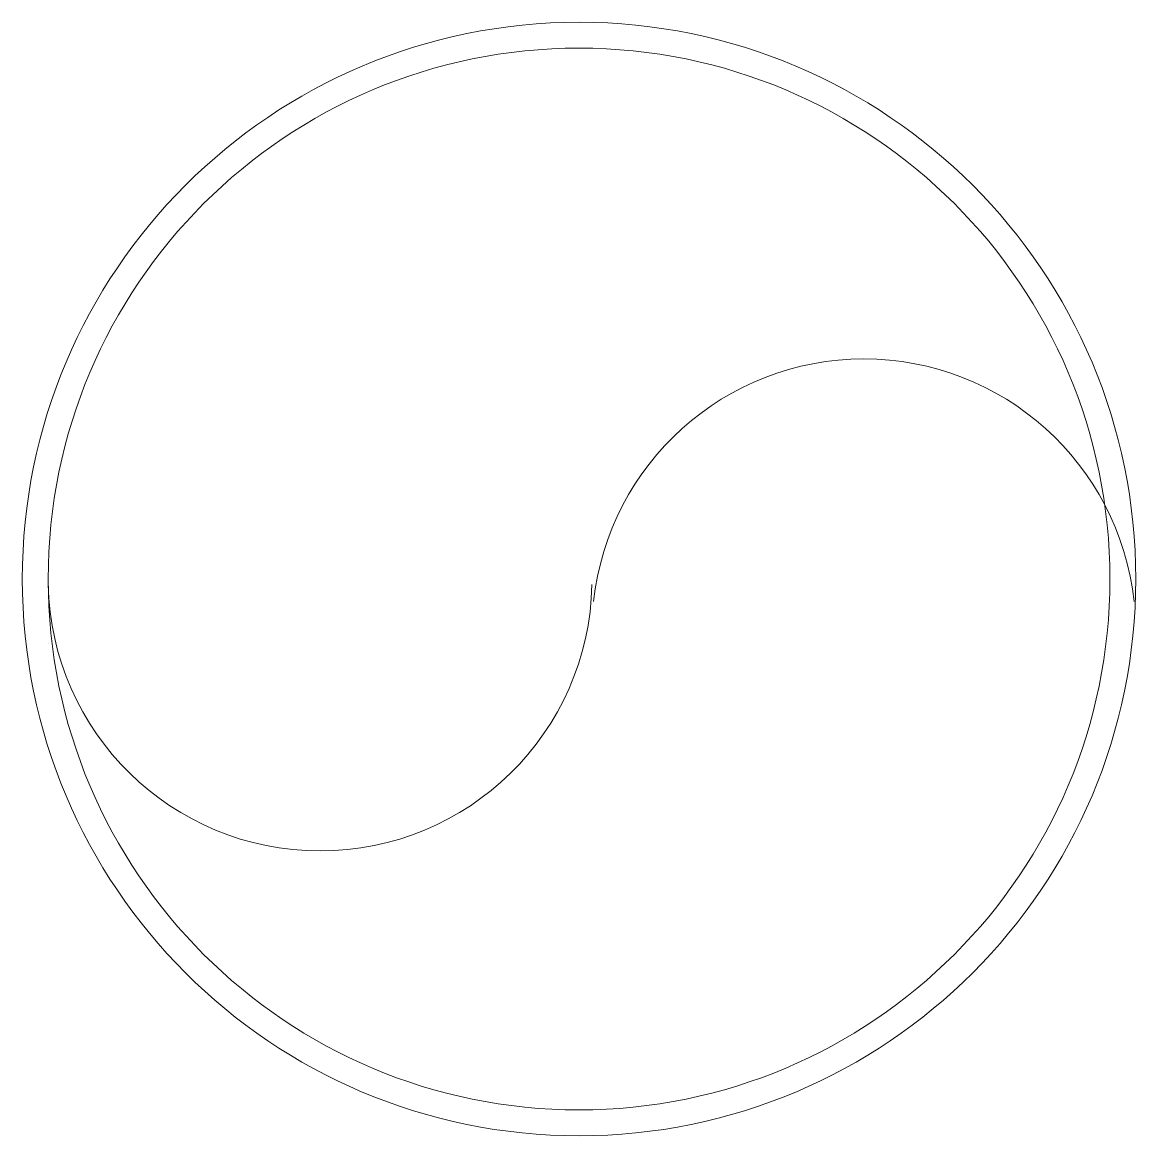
# Model space of a CAD drawing. Header units: inches. Extents: x 19.1 to 34.8, y 4.1 to 19.8.
import ezdxf

# ---------------------------------------------------------------- set-up
doc = ezdxf.new("R2010")
doc.units = ezdxf.units.IN
doc.header["$MEASUREMENT"] = 0
doc.layers.add('MainWaterSupplyPipe', color=7, linetype='Continuous')

# ---------------------------------------------------------------- blocks, each defined once
blk = doc.blocks.new('MWSP')
at = {"layer": 'MainWaterSupplyPipe', "lineweight": 0}
for p, q in [((-80.59, -94.34), (-80.59, -94.34)), ((-80.59, -94.34), (-80.59, -94.34)), ((-76.65, -102.21), (-76.65, -102.21)), ((-76.65, -102.21), (-76.65, -102.21))]:
    blk.add_line(p, q, dxfattribs=at)
at = {"layer": 'MainWaterSupplyPipe', "color": 215, "lineweight": 0, "true_color": 0xa953a0}
for radius in [84.52, 80.59]:
    blk.add_circle((0, -84.52), radius, dxfattribs=at)
for centre, radius, start, end in [((43.24, -92.38), 41.27, 6.1794, 173.8256), ((-39.31, -84.52), 41.28, 181.1754, 358.8246)]:
    blk.add_arc(centre, radius, start, end, dxfattribs=at)
at = {"layer": 'MainWaterSupplyPipe', "color": 6, "lineweight": 0}
blk.add_arc((-39.31, -84.52), 41.28, 181.1754, 358.8246, dxfattribs=at)

msp = doc.modelspace()

# ---------------------------------------------------------------- block references
at = {"layer": 'MainWaterSupplyPipe', "xscale": 0.0927412021431759, "yscale": 0.0927412021431759, "zscale": 0.0927412021431759}
msp.add_blockref('MWSP', (26.955, 19.754), dxfattribs=at)

doc.saveas('drawing.dxf')
